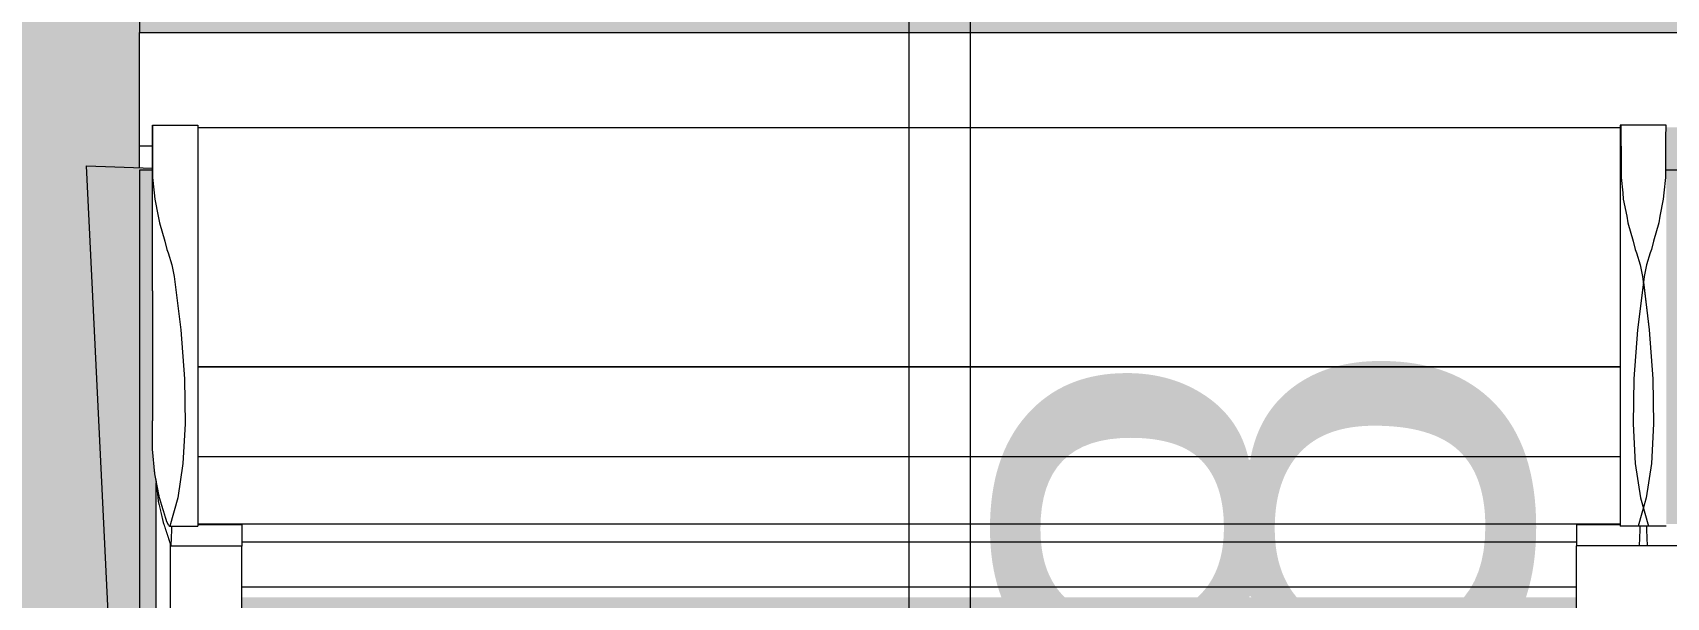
# Model space of a CAD drawing. Header units: metres. Extents: x -208 to 1512, y -277 to 123.
# Drawn here: x 826.214 to 827.137, y -14.47 to -14.15 of the extents above; entities that cross this region are included whole.
import ezdxf

# ---------------------------------------------------------------- set-up
doc = ezdxf.new("R2010")
doc.units = ezdxf.units.M
doc.header["$MEASUREMENT"] = 0
doc.linetypes.add('Wipeout_Contour', pattern=[1, 0, -1])
for name, color, linetype in [('325 Dachfenster', 7, 'Continuous'), ('330 Dachaufbau', 7, 'Continuous'), ('918 Lageplan Beschriftung.x', 7, 'Continuous')]:
    doc.layers.add(name, color=color, linetype=linetype)
doc.styles.add('ERSTELLTER_STIL_4', font='')
doc.styles.get('ERSTELLTER_STIL_4').set_extended_font_data('Eurostile')

# ---------------------------------------------------------------- blocks, each defined once
blk = doc.blocks.new('Dachfläche_65_5', base_point=(831.51728, -10.4))
at = {"layer": '330 Dachaufbau', "linetype": 'Continuous', "lineweight": 0, "true_color": 0x000000}
h = blk.add_hatch(color=18, dxfattribs=at)
h.paths.add_polyline_path([(831.51728, -13.58499), (828.57228, -13.58499), (828.57228, -11.155), (831.51728, -11.155), (831.51728, -10.4), (825.29541, -10.4), (825.31254, -15.07), (826.27442, -15.07), (826.27442, -14.22801), (828.02442, -14.22801), (828.02442, -15.07), (828.70279, -15.07), (828.70279, -14.22801), (830.45279, -14.22801), (830.45279, -15.07), (831.51728, -15.07)])
h.paths.add_polyline_path([(826.32035, -12.8025), (826.32035, -11.20127), (828.02035, -11.20127), (828.02035, -12.8025)], flags=0)
at = {"layer": '330 Dachaufbau', "color": 7, "linetype": 'Continuous', "lineweight": 18, "flags": 128}
for points in [[(826.27442, -14.22801), (826.27442, -15.07)], [(828.02442, -14.22801), (826.27442, -14.22801)]]:
    blk.add_lwpolyline(points, dxfattribs=at)
blk = doc.blocks.new('DF Marker 27[1472]_5', base_point=(826.70942, -14.94126))
at = {"layer": '325 Dachfenster', "color": 7, "linetype": 'Continuous', "lineweight": 13}
blk.add_line((826.70942, -18.69751), (826.70942, -13.04971), dxfattribs=at)
blk = doc.blocks.new('VELUX SlopeRoofBundle[44]_5', base_point=(825.25728, 0))
at = {"color": 254, "linetype": 'Wipeout_Contour', "lineweight": 0, "ltscale": 6611.22921}
blk.add_wipeout([(826.28179, -14.20473), (826.28179, -14.29623), (826.28182, -14.36991), (826.28182, -14.36427), (826.28182, -14.23224), (826.28181, -14.21873), (826.2818, -14.20997), (826.28179, -14.20261)], dxfattribs=at).dxf.layer = '325 Dachfenster'
at = {"color": 254, "linetype": 'Wipeout_Contour', "lineweight": 0, "ltscale": 3308.961064}
blk.add_wipeout([(827.11142, -14.21873), (827.11142, -14.22906), (827.11182, -14.22906), (827.11181, -14.21873)], dxfattribs=at).dxf.layer = '325 Dachfenster'
at = {"color": 254, "linetype": 'Wipeout_Contour', "lineweight": 0, "ltscale": 4136.830985}
blk.add_wipeout([(827.11142, -14.24087), (827.11142, -14.25402), (827.11504, -14.25402), (827.11312, -14.24443), (827.11277, -14.24087)], dxfattribs=at).dxf.layer = '325 Dachfenster'
at = {"color": 254, "linetype": 'Wipeout_Contour', "lineweight": 0, "ltscale": 3305.422386}
blk.add_wipeout([(826.29607, -14.4134), (826.29156, -14.42938), (826.30742, -14.42938), (826.30742, -14.4134)], dxfattribs=at).dxf.layer = '325 Dachfenster'
at = {"color": 254, "linetype": 'Wipeout_Contour', "lineweight": 0, "ltscale": 4136.064976}
blk.add_wipeout([(827.11142, -14.42938), (827.12156, -14.42938), (827.12442, -14.41924), (827.12277, -14.4134), (827.11142, -14.4134)], dxfattribs=at).dxf.layer = '325 Dachfenster'
at = {"color": 254, "linetype": 'Wipeout_Contour', "lineweight": 0, "ltscale": 3305.667692}
blk.add_wipeout([(826.2818, -14.20997), (826.28181, -14.21873), (826.30742, -14.21873), (826.30742, -14.20997)], dxfattribs=at).dxf.layer = '325 Dachfenster'
at = {"color": 254, "linetype": 'Wipeout_Contour', "lineweight": 0, "ltscale": 3308.986425}
blk.add_wipeout([(827.11142, -14.21873), (827.13703, -14.21873), (827.13704, -14.20997), (827.11142, -14.20997)], dxfattribs=at).dxf.layer = '325 Dachfenster'
at = {"color": 254, "linetype": 'Wipeout_Contour', "lineweight": 0, "ltscale": 4135.779379}
blk.add_wipeout([(827.11142, -14.24087), (827.13607, -14.24087), (827.13702, -14.23224), (827.13703, -14.22906), (827.11142, -14.22906)], dxfattribs=at).dxf.layer = '325 Dachfenster'
at = {"color": 254, "linetype": 'Wipeout_Contour', "lineweight": 0, "ltscale": 4131.793624}
blk.add_wipeout([(826.28182, -14.23224), (826.28182, -14.38588), (826.28312, -14.39979), (826.28312, -14.24443), (826.28277, -14.24087)], dxfattribs=at).dxf.layer = '325 Dachfenster'
at = {"color": 254, "linetype": 'Wipeout_Contour', "lineweight": 0, "ltscale": 4136.596789}
blk.add_wipeout([(827.11142, -14.25402), (827.11142, -14.26816), (827.11871, -14.26816), (827.11572, -14.2578), (827.11504, -14.25402)], dxfattribs=at).dxf.layer = '325 Dachfenster'
at = {"color": 254, "linetype": 'Wipeout_Contour', "lineweight": 0, "ltscale": 3305.458066}
blk.add_wipeout([(826.29896, -14.39403), (826.29607, -14.4134), (826.30742, -14.4134), (826.30742, -14.39403)], dxfattribs=at).dxf.layer = '325 Dachfenster'
at = {"color": 254, "linetype": 'Wipeout_Contour', "lineweight": 0, "ltscale": 3309.222268}
blk.add_wipeout([(827.11142, -14.39403), (827.11142, -14.4134), (827.12277, -14.4134), (827.11988, -14.39403)], dxfattribs=at).dxf.layer = '325 Dachfenster'
at = {"color": 254, "linetype": 'Wipeout_Contour', "lineweight": 0, "ltscale": 3308.939693}
blk.add_wipeout([(827.08662, -14.44058), (827.12659, -14.44058), (827.12622, -14.43142), (827.08662, -14.43142)], dxfattribs=at).dxf.layer = '325 Dachfenster'
at = {"color": 254, "linetype": 'Wipeout_Contour', "lineweight": 0, "ltscale": 3305.667111}
blk.add_wipeout([(826.28179, -14.20261), (826.2818, -14.20997), (826.30742, -14.20997), (826.30742, -14.20261)], dxfattribs=at).dxf.layer = '325 Dachfenster'
at = {"color": 254, "linetype": 'Wipeout_Contour', "lineweight": 0, "ltscale": 3308.961058}
blk.add_wipeout([(827.11142, -14.20261), (827.11142, -14.20997), (827.1118, -14.20997), (827.11179, -14.20261)], dxfattribs=at).dxf.layer = '325 Dachfenster'
at = {"color": 254, "linetype": 'Wipeout_Contour', "lineweight": 0, "ltscale": 3309.01309}
blk.add_wipeout([(827.13704, -14.20997), (827.13703, -14.21873), (827.13742, -14.21873), (827.13742, -14.20997)], dxfattribs=at).dxf.layer = '325 Dachfenster'
at = {"color": 254, "linetype": 'Wipeout_Contour', "lineweight": 0, "ltscale": 3305.668362}
blk.add_wipeout([(826.28181, -14.21873), (826.28182, -14.22906), (826.30742, -14.22906), (826.30742, -14.21873)], dxfattribs=at).dxf.layer = '325 Dachfenster'
at = {"color": 254, "linetype": 'Wipeout_Contour', "lineweight": 0, "ltscale": 4131.797801}
blk.add_wipeout([(826.28504, -14.25402), (826.28312, -14.24443), (826.28312, -14.39979), (826.28572, -14.41344), (826.28572, -14.2578)], dxfattribs=at).dxf.layer = '325 Dachfenster'
at = {"color": 254, "linetype": 'Wipeout_Contour', "lineweight": 0, "ltscale": 4135.990286}
blk.add_wipeout([(827.11142, -14.26816), (827.11142, -14.27474), (827.12059, -14.27474), (827.11982, -14.27283), (827.11871, -14.26816)], dxfattribs=at).dxf.layer = '325 Dachfenster'
at = {"color": 254, "linetype": 'Wipeout_Contour', "lineweight": 0, "ltscale": 3305.564663}
blk.add_wipeout([(826.29896, -14.39403), (826.30742, -14.39403), (826.30742, -14.37154), (826.30023, -14.37154)], dxfattribs=at).dxf.layer = '325 Dachfenster'
at = {"color": 254, "linetype": 'Wipeout_Contour', "lineweight": 0, "ltscale": 3309.112757}
blk.add_wipeout([(827.11142, -14.39403), (827.11988, -14.39403), (827.11861, -14.37154), (827.11142, -14.37154)], dxfattribs=at).dxf.layer = '325 Dachfenster'
at = {"color": 254, "linetype": 'Wipeout_Contour', "lineweight": 0, "ltscale": 4963.012842}
blk.add_wipeout([(827.08662, -14.42846), (827.08662, -14.43142), (827.12262, -14.43142), (827.12262, -14.42938), (827.11142, -14.42938), (827.11142, -14.42846)], dxfattribs=at).dxf.layer = '325 Dachfenster'
at = {"color": 254, "linetype": 'Wipeout_Contour', "lineweight": 0, "ltscale": 3308.949271}
blk.add_wipeout([(827.08832, -14.44058), (827.08832, -15.01247), (827.12372, -15.01247), (827.12372, -14.44058)], dxfattribs=at).dxf.layer = '325 Dachfenster'
at = {"layer": '325 Dachfenster', "linetype": 'Continuous', "lineweight": 0, "flags": 128}
for points in [[(826.28179, -14.20473), (826.28179, -14.20261)], [(826.28179, -14.21437), (826.27442, -14.21437)]]:
    blk.add_lwpolyline(points, dxfattribs=at)
at = {"color": 254, "linetype": 'Wipeout_Contour', "lineweight": 0, "ltscale": 3307.326608}
blk.add_wipeout([(826.30742, -14.20381), (826.30742, -14.21131), (827.11142, -14.21131), (827.11142, -14.20381)], dxfattribs=at).dxf.layer = '325 Dachfenster'
at = {"color": 254, "linetype": 'Wipeout_Contour', "lineweight": 0, "ltscale": 4132.53355}
blk.add_wipeout([(826.28182, -14.23224), (826.28277, -14.24087), (826.30742, -14.24087), (826.30742, -14.22906), (826.28182, -14.22906)], dxfattribs=at).dxf.layer = '325 Dachfenster'
at = {"color": 254, "linetype": 'Wipeout_Contour', "lineweight": 0, "ltscale": 3309.09448}
blk.add_wipeout([(827.11142, -14.2816), (827.12617, -14.2816), (827.12826, -14.27474), (827.11142, -14.27474)], dxfattribs=at).dxf.layer = '325 Dachfenster'
at = {"color": 254, "linetype": 'Wipeout_Contour', "lineweight": 0, "ltscale": 3305.658671}
blk.add_wipeout([(826.30023, -14.37154), (826.30742, -14.37154), (826.30742, -14.34615), (826.29981, -14.34615)], dxfattribs=at).dxf.layer = '325 Dachfenster'
at = {"color": 254, "linetype": 'Wipeout_Contour', "lineweight": 0, "ltscale": 3309.015421}
blk.add_wipeout([(827.11142, -14.34615), (827.11142, -14.37154), (827.11861, -14.37154), (827.11903, -14.34615)], dxfattribs=at).dxf.layer = '325 Dachfenster'
at = {"color": 254, "linetype": 'Wipeout_Contour', "lineweight": 0, "ltscale": 3308.900046}
blk.add_wipeout([(827.11142, -14.42818), (827.08662, -14.42818), (827.08662, -14.42846), (827.11142, -14.42846)], dxfattribs=at).dxf.layer = '325 Dachfenster'
at = {"color": 254, "linetype": 'Wipeout_Contour', "lineweight": 0, "ltscale": 3308.875019}
blk.add_wipeout([(827.08662, -14.44058), (827.08662, -15.01121), (827.08832, -15.01247), (827.08832, -14.44058)], dxfattribs=at).dxf.layer = '325 Dachfenster'
at = {"layer": '325 Dachfenster', "linetype": 'Continuous', "lineweight": 0, "flags": 128}
blk.add_lwpolyline([(826.28179, -14.20261), (826.30742, -14.20261)], dxfattribs=at)
at = {"color": 254, "linetype": 'Wipeout_Contour', "lineweight": 0, "ltscale": 3307.327165}
blk.add_wipeout([(827.11142, -14.21131), (826.30742, -14.21131), (826.30742, -14.22001), (827.11142, -14.22001)], dxfattribs=at).dxf.layer = '325 Dachfenster'
at = {"color": 254, "linetype": 'Wipeout_Contour', "lineweight": 0, "ltscale": 9917.816767}
blk.add_wipeout([(826.28982, -14.27283), (826.28982, -14.42693), (826.29093, -14.4291), (826.29156, -14.42938), (826.29607, -14.4134), (826.29896, -14.39403), (826.30023, -14.37154), (826.29981, -14.34615), (826.29773, -14.31829), (826.29399, -14.28817), (826.29267, -14.2816), (826.29059, -14.27474)], dxfattribs=at).dxf.layer = '325 Dachfenster'
at = {"color": 254, "linetype": 'Wipeout_Contour', "lineweight": 0, "ltscale": 5790.792541}
blk.add_wipeout([(827.11861, -14.37154), (827.11988, -14.39403), (827.12277, -14.4134), (827.12442, -14.41924), (827.12442, -14.29168), (827.12112, -14.31829), (827.11903, -14.34615)], dxfattribs=at).dxf.layer = '325 Dachfenster'
at = {"color": 254, "linetype": 'Wipeout_Contour', "lineweight": 0, "ltscale": 3308.986621}
blk.add_wipeout([(827.13742, -14.20261), (827.11179, -14.20261), (827.1118, -14.20997), (827.13742, -14.20997)], dxfattribs=at).dxf.layer = '325 Dachfenster'
at = {"color": 254, "linetype": 'Wipeout_Contour', "lineweight": 0, "ltscale": 3307.327817}
blk.add_wipeout([(827.11142, -14.22001), (826.30742, -14.22001), (826.30742, -14.23026), (827.11142, -14.23026)], dxfattribs=at).dxf.layer = '325 Dachfenster'
at = {"color": 254, "linetype": 'Wipeout_Contour', "lineweight": 0, "ltscale": 4131.825735}
blk.add_wipeout([(826.28572, -14.2578), (826.28572, -14.41344), (826.28982, -14.42693), (826.28982, -14.27283), (826.28871, -14.26816)], dxfattribs=at).dxf.layer = '325 Dachfenster'
at = {"color": 254, "linetype": 'Wipeout_Contour', "lineweight": 0, "ltscale": 3305.495369}
blk.add_wipeout([(826.29981, -14.34615), (826.30742, -14.34615), (826.30742, -14.31829), (826.29773, -14.31829)], dxfattribs=at).dxf.layer = '325 Dachfenster'
at = {"color": 254, "linetype": 'Wipeout_Contour', "lineweight": 0, "ltscale": 3309.175028}
blk.add_wipeout([(827.11142, -14.31829), (827.11142, -14.34615), (827.11903, -14.34615), (827.12112, -14.31829)], dxfattribs=at).dxf.layer = '325 Dachfenster'
at = {"color": 254, "linetype": 'Wipeout_Contour', "lineweight": 0, "ltscale": 3308.74188}
blk.add_wipeout([(827.12607, -14.4134), (827.12156, -14.42938), (827.13742, -14.42938), (827.13742, -14.4134)], dxfattribs=at).dxf.layer = '325 Dachfenster'
at = {"layer": '325 Dachfenster', "linetype": 'Continuous', "lineweight": 0, "flags": 128}
for points in [[(826.30742, -14.20381), (827.11142, -14.20381)], [(827.13742, -14.20261), (827.11179, -14.20261), (827.11142, -14.20261)], [(826.28179, -14.29623), (826.28182, -14.36991)], [(826.28182, -14.38455), (826.28182, -14.36991)]]:
    blk.add_lwpolyline(points, dxfattribs=at)
at = {"color": 254, "linetype": 'Wipeout_Contour', "lineweight": 0, "ltscale": 4132.470238}
blk.add_wipeout([(826.28277, -14.24087), (826.28312, -14.24443), (826.28504, -14.25402), (826.30742, -14.25402), (826.30742, -14.24087)], dxfattribs=at).dxf.layer = '325 Dachfenster'
at = {"color": 254, "linetype": 'Wipeout_Contour', "lineweight": 0, "ltscale": 3305.423972}
blk.add_wipeout([(826.29399, -14.28817), (826.29773, -14.31829), (826.30742, -14.31829), (826.30742, -14.28817)], dxfattribs=at).dxf.layer = '325 Dachfenster'
at = {"color": 254, "linetype": 'Wipeout_Contour', "lineweight": 0, "ltscale": 3309.242409}
blk.add_wipeout([(827.11142, -14.28817), (827.11142, -14.31829), (827.12112, -14.31829), (827.12486, -14.28817)], dxfattribs=at).dxf.layer = '325 Dachfenster'
at = {"color": 254, "linetype": 'Wipeout_Contour', "lineweight": 0, "ltscale": 3308.777562}
blk.add_wipeout([(827.12896, -14.39403), (827.12607, -14.4134), (827.13742, -14.4134), (827.13742, -14.39403)], dxfattribs=at).dxf.layer = '325 Dachfenster'
at = {"color": 254, "linetype": 'Wipeout_Contour', "lineweight": 0, "ltscale": 3305.632666}
blk.add_wipeout([(826.28372, -14.40294), (826.28372, -14.40295), (826.28502, -14.4152), (826.28502, -14.40977)], dxfattribs=at).dxf.layer = '325 Dachfenster'
at = {"color": 254, "linetype": 'Wipeout_Contour', "lineweight": 0, "ltscale": 5784.120965}
blk.add_wipeout([(826.28772, -14.42002), (826.28772, -14.42737), (826.29172, -14.43932), (826.29172, -14.42938), (826.29156, -14.42938), (826.29093, -14.4291), (826.28982, -14.42693)], dxfattribs=at).dxf.layer = '325 Dachfenster'
at = {"color": 254, "linetype": 'Wipeout_Contour', "lineweight": 0, "ltscale": 3309.071562}
blk.add_wipeout([(827.12622, -14.43142), (827.12659, -14.44058), (827.16222, -14.44058), (827.16222, -14.43142)], dxfattribs=at).dxf.layer = '325 Dachfenster'
at = {"color": 254, "linetype": 'Wipeout_Contour', "lineweight": 0, "ltscale": 4132.391781}
blk.add_wipeout([(826.28504, -14.25402), (826.28572, -14.2578), (826.28871, -14.26816), (826.30742, -14.26816), (826.30742, -14.25402)], dxfattribs=at).dxf.layer = '325 Dachfenster'
at = {"color": 254, "linetype": 'Wipeout_Contour', "lineweight": 0, "ltscale": 3309.057156}
blk.add_wipeout([(827.11142, -14.2816), (827.11142, -14.28817), (827.12486, -14.28817), (827.12617, -14.2816)], dxfattribs=at).dxf.layer = '325 Dachfenster'
at = {"color": 254, "linetype": 'Wipeout_Contour', "lineweight": 0, "ltscale": 3308.88416}
blk.add_wipeout([(827.12896, -14.39403), (827.13742, -14.39403), (827.13742, -14.37154), (827.13023, -14.37154)], dxfattribs=at).dxf.layer = '325 Dachfenster'
at = {"color": 254, "linetype": 'Wipeout_Contour', "lineweight": 0, "ltscale": 3305.745147}
blk.add_wipeout([(826.29226, -14.44058), (826.33222, -14.44058), (826.33222, -14.43142), (826.29262, -14.43142)], dxfattribs=at).dxf.layer = '325 Dachfenster'
at = {"color": 254, "linetype": 'Wipeout_Contour', "lineweight": 0, "ltscale": 4963.846215}
blk.add_wipeout([(827.12262, -14.42938), (827.12262, -14.43142), (827.16222, -14.43142), (827.16222, -14.42846), (827.13742, -14.42846), (827.13742, -14.42938)], dxfattribs=at).dxf.layer = '325 Dachfenster'
at = {"color": 254, "linetype": 'Wipeout_Contour', "lineweight": 0, "ltscale": 3309.093649}
blk.add_wipeout([(827.12372, -14.44058), (827.12372, -15.01247), (827.16052, -15.01247), (827.16052, -14.44058)], dxfattribs=at).dxf.layer = '325 Dachfenster'
at = {"layer": '325 Dachfenster', "linetype": 'Continuous', "lineweight": 0, "flags": 128}
for points in [[(826.28179, -14.29623), (826.28179, -14.20473)], [(827.12226, -14.44058), (827.12262, -14.43142), (827.12262, -14.42938)], [(827.12622, -14.42938), (827.12622, -14.43142), (827.12659, -14.44058)]]:
    blk.add_lwpolyline(points, dxfattribs=at)
at = {"color": 254, "linetype": 'Wipeout_Contour', "lineweight": 0, "ltscale": 4132.444478}
blk.add_wipeout([(826.28871, -14.26816), (826.28982, -14.27283), (826.29059, -14.27474), (826.30742, -14.27474), (826.30742, -14.26816)], dxfattribs=at).dxf.layer = '325 Dachfenster'
at = {"color": 254, "linetype": 'Wipeout_Contour', "lineweight": 0, "ltscale": 3308.97817}
blk.add_wipeout([(827.13023, -14.37154), (827.13742, -14.37154), (827.13742, -14.34615), (827.12981, -14.34615)], dxfattribs=at).dxf.layer = '325 Dachfenster'
at = {"color": 254, "linetype": 'Wipeout_Contour', "lineweight": 0, "ltscale": 4958.417674}
blk.add_wipeout([(826.29172, -14.43932), (826.29217, -14.4405), (826.29226, -14.44058), (826.29262, -14.43142), (826.29262, -14.42938), (826.29172, -14.42938)], dxfattribs=at).dxf.layer = '325 Dachfenster'
at = {"color": 254, "linetype": 'Wipeout_Contour', "lineweight": 0, "ltscale": 3309.103214}
blk.add_wipeout([(827.13742, -14.42818), (827.13742, -14.42846), (827.16222, -14.42846), (827.16222, -14.42818)], dxfattribs=at).dxf.layer = '325 Dachfenster'
at = {"color": 254, "linetype": 'Wipeout_Contour', "lineweight": 0, "ltscale": 3307.330356}
blk.add_wipeout([(827.11142, -14.25494), (826.30742, -14.25494), (826.30742, -14.26901), (827.11142, -14.26901)], dxfattribs=at).dxf.layer = '325 Dachfenster'
at = {"color": 254, "linetype": 'Wipeout_Contour', "lineweight": 0, "ltscale": 3305.568433}
blk.add_wipeout([(826.29059, -14.27474), (826.29267, -14.2816), (826.30742, -14.2816), (826.30742, -14.27474)], dxfattribs=at).dxf.layer = '325 Dachfenster'
at = {"color": 254, "linetype": 'Wipeout_Contour', "lineweight": 0, "ltscale": 5790.71479}
blk.add_wipeout([(827.12442, -14.29168), (827.12442, -14.41924), (827.12607, -14.4134), (827.12896, -14.39403), (827.13023, -14.37154), (827.12981, -14.34615), (827.12773, -14.31829)], dxfattribs=at).dxf.layer = '325 Dachfenster'
at = {"color": 254, "linetype": 'Wipeout_Contour', "lineweight": 0, "ltscale": 4132.294172}
blk.add_wipeout([(826.28502, -14.4152), (826.28772, -14.42737), (826.28772, -14.42002), (826.28572, -14.41344), (826.28502, -14.40977)], dxfattribs=at).dxf.layer = '325 Dachfenster'
at = {"color": 254, "linetype": 'Wipeout_Contour', "lineweight": 0, "ltscale": 4958.866967}
blk.add_wipeout([(826.30742, -14.42938), (826.29262, -14.42938), (826.29262, -14.43142), (826.33222, -14.43142), (826.33222, -14.42846), (826.30742, -14.42846)], dxfattribs=at).dxf.layer = '325 Dachfenster'
at = {"color": 254, "linetype": 'Wipeout_Contour', "lineweight": 0, "ltscale": 3307.329424}
blk.add_wipeout([(827.11142, -14.242), (826.30742, -14.242), (826.30742, -14.25494), (827.11142, -14.25494)], dxfattribs=at).dxf.layer = '325 Dachfenster'
at = {"color": 254, "linetype": 'Wipeout_Contour', "lineweight": 0, "ltscale": 3307.331051}
blk.add_wipeout([(826.30742, -14.27509), (827.11142, -14.27509), (827.11142, -14.26901), (826.30742, -14.26901)], dxfattribs=at).dxf.layer = '325 Dachfenster'
at = {"color": 254, "linetype": 'Wipeout_Contour', "lineweight": 0, "ltscale": 3305.606685}
blk.add_wipeout([(826.29267, -14.2816), (826.29399, -14.28817), (826.30742, -14.28817), (826.30742, -14.2816)], dxfattribs=at).dxf.layer = '325 Dachfenster'
at = {"color": 254, "linetype": 'Wipeout_Contour', "lineweight": 0, "ltscale": 3308.814869}
blk.add_wipeout([(827.12981, -14.34615), (827.13742, -14.34615), (827.13742, -14.31829), (827.12773, -14.31829)], dxfattribs=at).dxf.layer = '325 Dachfenster'
at = {"color": 254, "linetype": 'Wipeout_Contour', "lineweight": 0, "ltscale": 4131.718132}
blk.add_wipeout([(826.28392, -14.40484), (826.28392, -14.97514), (826.28522, -14.98739), (826.28522, -14.4161), (826.28502, -14.4152)], dxfattribs=at).dxf.layer = '325 Dachfenster'
at = {"color": 254, "linetype": 'Wipeout_Contour', "lineweight": 0, "ltscale": 3305.783722}
blk.add_wipeout([(826.33222, -14.42818), (826.30742, -14.42818), (826.30742, -14.42846), (826.33222, -14.42846)], dxfattribs=at).dxf.layer = '325 Dachfenster'
at = {"layer": '325 Dachfenster', "linetype": 'Continuous', "lineweight": 0, "flags": 128}
blk.add_lwpolyline([(826.28372, -14.40295), (826.28372, -14.40294)], dxfattribs=at)
at = {"color": 254, "linetype": 'Wipeout_Contour', "lineweight": 0, "ltscale": 3307.328574}
blk.add_wipeout([(827.11142, -14.23026), (826.30742, -14.23026), (826.30742, -14.242), (827.11142, -14.242)], dxfattribs=at).dxf.layer = '325 Dachfenster'
at = {"color": 254, "linetype": 'Wipeout_Contour', "lineweight": 0, "ltscale": 3307.331483}
blk.add_wipeout([(826.30742, -14.27509), (826.30742, -14.28152), (827.11142, -14.28152), (827.11142, -14.27509)], dxfattribs=at).dxf.layer = '325 Dachfenster'
at = {"color": 254, "linetype": 'Wipeout_Contour', "lineweight": 0, "ltscale": 3307.333156}
blk.add_wipeout([(826.30742, -14.28761), (826.30742, -14.31738), (827.11142, -14.31738), (827.11142, -14.28761)], dxfattribs=at).dxf.layer = '325 Dachfenster'
at = {"color": 254, "linetype": 'Wipeout_Contour', "lineweight": 0, "ltscale": 4136.476307}
blk.add_wipeout([(827.12442, -14.29168), (827.12773, -14.31829), (827.13742, -14.31829), (827.13742, -14.28817), (827.12486, -14.28817)], dxfattribs=at).dxf.layer = '325 Dachfenster'
at = {"color": 254, "linetype": 'Wipeout_Contour', "lineweight": 0, "ltscale": 3307.341328}
blk.add_wipeout([(826.30742, -14.42818), (827.11142, -14.42818), (827.11142, -14.41206), (826.30742, -14.41206)], dxfattribs=at).dxf.layer = '325 Dachfenster'
at = {"color": 254, "linetype": 'Wipeout_Contour', "lineweight": 0, "ltscale": 4131.650168}
blk.add_wipeout([(826.28522, -14.4161), (826.28522, -14.98739), (826.28792, -14.99956), (826.28792, -14.42797), (826.28772, -14.42737)], dxfattribs=at).dxf.layer = '325 Dachfenster'
at = {"layer": '325 Dachfenster', "linetype": 'Continuous', "lineweight": 0, "flags": 128}
blk.add_lwpolyline([(827.13742, -14.42938), (827.12156, -14.42938), (827.11142, -14.42938)], dxfattribs=at)
at = {"color": 254, "linetype": 'Wipeout_Contour', "lineweight": 0, "ltscale": 3308.98787}
blk.add_wipeout([(827.13742, -14.21873), (827.11181, -14.21873), (827.11182, -14.22906), (827.13742, -14.22906)], dxfattribs=at).dxf.layer = '325 Dachfenster'
at = {"color": 254, "linetype": 'Wipeout_Contour', "lineweight": 0, "ltscale": 3307.331915}
blk.add_wipeout([(827.11142, -14.28152), (826.30742, -14.28152), (826.30742, -14.28761), (827.11142, -14.28761)], dxfattribs=at).dxf.layer = '325 Dachfenster'
at = {"color": 254, "linetype": 'Wipeout_Contour', "lineweight": 0, "ltscale": 3307.334938}
blk.add_wipeout([(827.11142, -14.31738), (826.30742, -14.31738), (826.30742, -14.33908), (827.11142, -14.33908)], dxfattribs=at).dxf.layer = '325 Dachfenster'
at = {"color": 254, "linetype": 'Wipeout_Contour', "lineweight": 0, "ltscale": 3307.340026}
blk.add_wipeout([(827.11142, -14.39084), (826.30742, -14.39084), (826.30742, -14.41206), (827.11142, -14.41206)], dxfattribs=at).dxf.layer = '325 Dachfenster'
at = {"color": 254, "linetype": 'Wipeout_Contour', "lineweight": 0, "ltscale": 4131.64456}
blk.add_wipeout([(826.28792, -14.42797), (826.28792, -14.99956), (826.29192, -15.01151), (826.29192, -14.43984), (826.29172, -14.43932)], dxfattribs=at).dxf.layer = '325 Dachfenster'
at = {"layer": '325 Dachfenster', "linetype": 'Continuous', "lineweight": 0, "flags": 128}
for points in [[(826.28179, -14.20261), (826.2818, -14.20997), (826.28181, -14.21873), (826.28182, -14.22906), (826.28182, -14.23224), (826.28277, -14.24087), (826.28312, -14.24443), (826.28504, -14.25402), (826.28572, -14.2578), (826.28871, -14.26816), (826.28982, -14.27283), (826.29059, -14.27474), (826.29267, -14.2816), (826.29399, -14.28817), (826.29773, -14.31829), (826.29981, -14.34615), (826.30023, -14.37154), (826.29896, -14.39403), (826.29607, -14.4134), (826.29156, -14.42938)], [(826.29093, -14.4291), (826.28982, -14.42693), (826.28572, -14.41344), (826.28312, -14.39979), (826.28182, -14.38588), (826.28182, -14.38455)], [(826.28392, -14.97514), (826.28392, -14.40484)], [(826.29093, -14.4291), (826.29156, -14.42938)], [(826.29156, -14.42938), (826.30742, -14.42938)]]:
    blk.add_lwpolyline(points, dxfattribs=at)
at = {"color": 254, "linetype": 'Wipeout_Contour', "lineweight": 0, "ltscale": 4135.384851}
blk.add_wipeout([(827.13607, -14.24087), (827.13742, -14.24087), (827.13742, -14.22906), (827.13703, -14.22906), (827.13702, -14.23224)], dxfattribs=at).dxf.layer = '325 Dachfenster'
at = {"color": 254, "linetype": 'Wipeout_Contour', "lineweight": 0, "ltscale": 3307.339258}
blk.add_wipeout([(826.30742, -14.39), (826.30742, -14.39084), (827.11142, -14.39084), (827.11142, -14.39)], dxfattribs=at).dxf.layer = '325 Dachfenster'
at = {"color": 254, "linetype": 'Wipeout_Contour', "lineweight": 0, "ltscale": 4959.19168}
blk.add_wipeout([(826.29192, -14.43984), (826.29192, -15.01151), (826.29372, -15.01247), (826.29372, -14.44058), (826.29226, -14.44058), (826.29217, -14.4405)], dxfattribs=at).dxf.layer = '325 Dachfenster'
at = {"color": 254, "linetype": 'Wipeout_Contour', "lineweight": 0, "ltscale": 4136.619625}
blk.add_wipeout([(827.11277, -14.24087), (827.11312, -14.24443), (827.11504, -14.25402), (827.13742, -14.25402), (827.13742, -14.24087)], dxfattribs=at).dxf.layer = '325 Dachfenster'
at = {"color": 254, "linetype": 'Wipeout_Contour', "lineweight": 0, "ltscale": 3307.338412}
blk.add_wipeout([(826.30742, -14.36652), (826.30742, -14.39), (827.11142, -14.39), (827.11142, -14.36652)], dxfattribs=at).dxf.layer = '325 Dachfenster'
at = {"color": 254, "linetype": 'Wipeout_Contour', "lineweight": 0, "ltscale": 3305.774177}
blk.add_wipeout([(826.29372, -14.44058), (826.29372, -15.01247), (826.33052, -15.01247), (826.33052, -14.44058)], dxfattribs=at).dxf.layer = '325 Dachfenster'
at = {"layer": '325 Dachfenster', "linetype": 'Continuous', "lineweight": 0, "flags": 128}
for points in [[(826.30742, -14.39), (827.11142, -14.39)], [(826.28372, -14.40295), (826.28502, -14.4152), (826.28772, -14.42737), (826.29172, -14.43932), (826.29217, -14.4405)], [(826.29226, -14.44058), (826.29262, -14.43142), (826.29262, -14.42938)], [(826.29192, -15.01151), (826.29192, -14.43984)], [(826.29217, -14.4405), (826.29226, -14.44058)]]:
    blk.add_lwpolyline(points, dxfattribs=at)
at = {"color": 254, "linetype": 'Wipeout_Contour', "lineweight": 0, "ltscale": 4136.541167}
blk.add_wipeout([(827.11504, -14.25402), (827.11572, -14.2578), (827.11871, -14.26816), (827.13742, -14.26816), (827.13742, -14.25402)], dxfattribs=at).dxf.layer = '325 Dachfenster'
at = {"color": 254, "linetype": 'Wipeout_Contour', "lineweight": 0, "ltscale": 3307.33668}
blk.add_wipeout([(826.30742, -14.34014), (826.30742, -14.36652), (827.11142, -14.36652), (827.11142, -14.34014)], dxfattribs=at).dxf.layer = '325 Dachfenster'
at = {"color": 254, "linetype": 'Wipeout_Contour', "lineweight": 0, "ltscale": 3305.851105}
blk.add_wipeout([(826.33052, -14.44058), (826.33052, -15.01247), (826.33222, -15.01121), (826.33222, -14.44058)], dxfattribs=at).dxf.layer = '325 Dachfenster'
at = {"color": 254, "linetype": 'Wipeout_Contour', "lineweight": 0, "ltscale": 4136.593856}
blk.add_wipeout([(827.11871, -14.26816), (827.11982, -14.27283), (827.12059, -14.27474), (827.13742, -14.27474), (827.13742, -14.26816)], dxfattribs=at).dxf.layer = '325 Dachfenster'
at = {"color": 254, "linetype": 'Wipeout_Contour', "lineweight": 0, "ltscale": 3307.335724}
blk.add_wipeout([(827.11142, -14.3393), (826.30742, -14.3393), (826.30742, -14.33986), (827.11142, -14.33986)], dxfattribs=at).dxf.layer = '325 Dachfenster'
at = {"color": 254, "linetype": 'Wipeout_Contour', "lineweight": 0, "ltscale": 3307.344586}
blk.add_wipeout([(826.33222, -14.46963), (827.08662, -14.46963), (827.08662, -14.46389), (826.33222, -14.46389)], dxfattribs=at).dxf.layer = '325 Dachfenster'
at = {"color": 254, "linetype": 'Wipeout_Contour', "lineweight": 0, "ltscale": 3308.837666}
blk.add_wipeout([(827.12826, -14.27474), (827.12617, -14.2816), (827.13742, -14.2816), (827.13742, -14.27474)], dxfattribs=at).dxf.layer = '325 Dachfenster'
at = {"color": 254, "linetype": 'Wipeout_Contour', "lineweight": 0, "ltscale": 3307.335697}
blk.add_wipeout([(826.30742, -14.3393), (827.11142, -14.3393), (827.11142, -14.33908), (826.30742, -14.33908)], dxfattribs=at).dxf.layer = '325 Dachfenster'
at = {"color": 254, "linetype": 'Wipeout_Contour', "lineweight": 0, "ltscale": 3307.344332}
blk.add_wipeout([(826.33222, -14.46389), (827.08662, -14.46389), (827.08662, -14.46237), (826.33222, -14.46237)], dxfattribs=at).dxf.layer = '325 Dachfenster'
at = {"color": 254, "linetype": 'Wipeout_Contour', "lineweight": 0, "ltscale": 3307.344791}
blk.add_wipeout([(826.33222, -14.46976), (827.08662, -14.46976), (827.08662, -14.46963), (826.33222, -14.46963)], dxfattribs=at).dxf.layer = '325 Dachfenster'
at = {"color": 254, "linetype": 'Wipeout_Contour', "lineweight": 0, "ltscale": 3308.915016}
blk.add_wipeout([(827.12617, -14.2816), (827.12486, -14.28817), (827.13742, -14.28817), (827.13742, -14.2816)], dxfattribs=at).dxf.layer = '325 Dachfenster'
at = {"color": 254, "linetype": 'Wipeout_Contour', "lineweight": 0, "ltscale": 3307.335754}
blk.add_wipeout([(826.30742, -14.33986), (826.30742, -14.34014), (827.11142, -14.34014), (827.11142, -14.33986)], dxfattribs=at).dxf.layer = '325 Dachfenster'
at = {"color": 254, "linetype": 'Wipeout_Contour', "lineweight": 0, "ltscale": 3307.344061}
blk.add_wipeout([(827.08662, -14.45811), (826.33222, -14.45811), (826.33222, -14.46042), (827.08662, -14.46042)], dxfattribs=at).dxf.layer = '325 Dachfenster'
at = {"layer": '325 Dachfenster', "linetype": 'Continuous', "lineweight": 0, "flags": 128}
for points in [[(826.30742, -14.20261), (826.30742, -14.20997), (826.30742, -14.21873), (826.30742, -14.22906), (826.30742, -14.24087), (826.30742, -14.25402), (826.30742, -14.26816), (826.30742, -14.27474), (826.30742, -14.2816), (826.30742, -14.28817), (826.30742, -14.31829), (826.30742, -14.34615), (826.30742, -14.37154), (826.30742, -14.39403), (826.30742, -14.4134), (826.30742, -14.42938)], [(827.11142, -14.20261), (827.11142, -14.20997), (827.11142, -14.21873), (827.11142, -14.22906), (827.11142, -14.24087), (827.11142, -14.25402), (827.11142, -14.26816), (827.11142, -14.27474), (827.11142, -14.2816), (827.11142, -14.28817), (827.11142, -14.31829), (827.11142, -14.34615), (827.11142, -14.37154), (827.11142, -14.39403), (827.11142, -14.4134), (827.11142, -14.42938)], [(827.11179, -14.20261), (827.1118, -14.20997), (827.11181, -14.21873), (827.11182, -14.22906), (827.11182, -14.23224), (827.11277, -14.24087), (827.11312, -14.24443), (827.11504, -14.25402), (827.11572, -14.2578), (827.11871, -14.26816), (827.11982, -14.27283), (827.12059, -14.27474), (827.12267, -14.2816), (827.12399, -14.28817), (827.12773, -14.31829), (827.12981, -14.34615), (827.13023, -14.37154), (827.12896, -14.39403), (827.12607, -14.4134), (827.12156, -14.42938)], [(827.13705, -14.20261), (827.13704, -14.20997), (827.13703, -14.21873), (827.13703, -14.22906), (827.13702, -14.23224), (827.13607, -14.24087), (827.13572, -14.24443), (827.1338, -14.25402), (827.13312, -14.2578), (827.13014, -14.26816), (827.12902, -14.27283), (827.12826, -14.27474), (827.12617, -14.2816), (827.12486, -14.28817), (827.12112, -14.31829), (827.11903, -14.34615), (827.11861, -14.37154), (827.11988, -14.39403), (827.12277, -14.4134), (827.12728, -14.42938)], [(826.30742, -14.33908), (827.11142, -14.33908)]]:
    blk.add_lwpolyline(points, dxfattribs=at)
at = {"color": 254, "linetype": 'Wipeout_Contour', "lineweight": 0, "ltscale": 3307.34421}
blk.add_wipeout([(827.08662, -14.46042), (826.33222, -14.46042), (826.33222, -14.46237), (827.08662, -14.46237)], dxfattribs=at).dxf.layer = '325 Dachfenster'
at = {"layer": '325 Dachfenster', "linetype": 'Continuous', "lineweight": 0, "flags": 128}
blk.add_lwpolyline([(827.08662, -14.46389), (826.33222, -14.46389)], dxfattribs=at)
at = {"color": 254, "linetype": 'Wipeout_Contour', "lineweight": 0, "ltscale": 3307.343884}
blk.add_wipeout([(826.33222, -14.45535), (826.33222, -14.45811), (827.08662, -14.45811), (827.08662, -14.45535)], dxfattribs=at).dxf.layer = '325 Dachfenster'
at = {"color": 254, "linetype": 'Wipeout_Contour', "lineweight": 0, "ltscale": 3307.343681}
blk.add_wipeout([(826.33222, -14.4523), (826.33222, -14.45535), (827.08662, -14.45535), (827.08662, -14.4523)], dxfattribs=at).dxf.layer = '325 Dachfenster'
at = {"color": 254, "linetype": 'Wipeout_Contour', "lineweight": 0, "ltscale": 3307.343452}
blk.add_wipeout([(826.33222, -14.4523), (827.08662, -14.4523), (827.08662, -14.44881), (826.33222, -14.44881)], dxfattribs=at).dxf.layer = '325 Dachfenster'
at = {"color": 254, "linetype": 'Wipeout_Contour', "lineweight": 0, "ltscale": 3307.3432}
blk.add_wipeout([(826.33222, -14.44881), (827.08662, -14.44881), (827.08662, -14.44509), (826.33222, -14.44509)], dxfattribs=at).dxf.layer = '325 Dachfenster'
at = {"color": 254, "linetype": 'Wipeout_Contour', "lineweight": 0, "ltscale": 3307.342934}
blk.add_wipeout([(827.08662, -14.44121), (826.33222, -14.44121), (826.33222, -14.44509), (827.08662, -14.44509)], dxfattribs=at).dxf.layer = '325 Dachfenster'
at = {"color": 254, "linetype": 'Wipeout_Contour', "lineweight": 0, "ltscale": 3307.34274}
blk.add_wipeout([(826.33222, -14.44062), (827.08662, -14.44062), (827.08662, -14.44012), (826.33222, -14.44012)], dxfattribs=at).dxf.layer = '325 Dachfenster'
at = {"color": 254, "linetype": 'Wipeout_Contour', "lineweight": 0, "ltscale": 3307.342552}
blk.add_wipeout([(826.33222, -14.43844), (827.08662, -14.43844), (827.08662, -14.43692), (826.33222, -14.43692)], dxfattribs=at).dxf.layer = '325 Dachfenster'
at = {"color": 254, "linetype": 'Wipeout_Contour', "lineweight": 0, "ltscale": 3307.342638}
blk.add_wipeout([(827.08662, -14.43844), (826.33222, -14.43844), (826.33222, -14.43938), (827.08662, -14.43938)], dxfattribs=at).dxf.layer = '325 Dachfenster'
at = {"color": 254, "linetype": 'Wipeout_Contour', "lineweight": 0, "ltscale": 3307.342431}
blk.add_wipeout([(827.08662, -14.43497), (826.33222, -14.43497), (826.33222, -14.43692), (827.08662, -14.43692)], dxfattribs=at).dxf.layer = '325 Dachfenster'
at = {"color": 254, "linetype": 'Wipeout_Contour', "lineweight": 0, "ltscale": 3307.342282}
blk.add_wipeout([(826.33222, -14.43497), (827.08662, -14.43497), (827.08662, -14.43265), (826.33222, -14.43265)], dxfattribs=at).dxf.layer = '325 Dachfenster'
at = {"color": 254, "linetype": 'Wipeout_Contour', "lineweight": 0, "ltscale": 3307.342708}
blk.add_wipeout([(826.33222, -14.44012), (827.08662, -14.44012), (827.08662, -14.43972), (826.33222, -14.43972)], dxfattribs=at).dxf.layer = '325 Dachfenster'
at = {"color": 254, "linetype": 'Wipeout_Contour', "lineweight": 0, "ltscale": 3307.342105}
blk.add_wipeout([(826.33222, -14.4299), (826.33222, -14.43265), (827.08662, -14.43265), (827.08662, -14.4299)], dxfattribs=at).dxf.layer = '325 Dachfenster'
at = {"color": 254, "linetype": 'Wipeout_Contour', "lineweight": 0, "ltscale": 3307.342682}
blk.add_wipeout([(826.33222, -14.43972), (827.08662, -14.43972), (827.08662, -14.43938), (826.33222, -14.43938)], dxfattribs=at).dxf.layer = '325 Dachfenster'
at = {"color": 254, "linetype": 'Wipeout_Contour', "lineweight": 0, "ltscale": 3307.341949}
blk.add_wipeout([(826.33222, -14.4299), (827.08662, -14.4299), (827.08662, -14.42818), (826.33222, -14.42818)], dxfattribs=at).dxf.layer = '325 Dachfenster'
at = {"color": 254, "linetype": 'Wipeout_Contour', "lineweight": 0, "ltscale": 3307.342768}
blk.add_wipeout([(826.33222, -14.44085), (827.08662, -14.44085), (827.08662, -14.44069), (826.33222, -14.44069)], dxfattribs=at).dxf.layer = '325 Dachfenster'
at = {"layer": '325 Dachfenster', "linetype": 'Continuous', "lineweight": 0, "flags": 128}
for points in [[(826.30742, -14.42818), (827.11142, -14.42818)], [(826.30742, -14.42846), (826.33222, -14.42846)], [(826.33222, -14.42846), (826.33222, -14.42818)], [(827.08662, -14.42818), (827.08662, -14.42846)], [(827.08662, -14.42846), (827.11142, -14.42846)]]:
    blk.add_lwpolyline(points, dxfattribs=at)
at = {"color": 254, "linetype": 'Wipeout_Contour', "lineweight": 0, "ltscale": 3307.342786}
blk.add_wipeout([(826.33222, -14.44121), (827.08662, -14.44121), (827.08662, -14.44085), (826.33222, -14.44085)], dxfattribs=at).dxf.layer = '325 Dachfenster'
at = {"color": 254, "linetype": 'Wipeout_Contour', "lineweight": 0, "ltscale": 3307.34276}
blk.add_wipeout([(826.33222, -14.44069), (827.08662, -14.44069), (827.08662, -14.44062), (826.33222, -14.44062)], dxfattribs=at).dxf.layer = '325 Dachfenster'
at = {"layer": '325 Dachfenster', "linetype": 'Continuous', "lineweight": 0}
blk.add_line((826.70942, -18.69751), (826.70942, -13.04971), dxfattribs=at)
at = {"layer": '325 Dachfenster', "linetype": 'Continuous', "lineweight": 0, "flags": 128}
for points in [[(826.33222, -14.42846), (826.33222, -14.43142), (826.33222, -14.44058)], [(827.08662, -14.42846), (827.08662, -14.43142), (827.08662, -14.44058)], [(826.29226, -14.44058), (826.33222, -14.44058)], [(827.08662, -14.43844), (826.33222, -14.43844)], [(826.33222, -15.01121), (826.33222, -14.44058)], [(827.08662, -15.01121), (827.08662, -14.44058)], [(827.16222, -14.44058), (827.12226, -14.44058), (827.08662, -14.44058)]]:
    blk.add_lwpolyline(points, dxfattribs=at)
at = {"layer": '325 Dachfenster', "color": 7, "lineweight": 13}
blk.add_blockref('DF Marker 27[1472]_5', (826.70942, -14.94126), dxfattribs=at)
blk = doc.blocks.new('Dachfläche_75_5', base_point=(828.00442, -14.84386))
at = {"layer": '325 Dachfenster', "linetype": 'Continuous', "lineweight": 0, "true_color": 0x000000}
blk.add_hatch(color=18, dxfattribs=at).paths.add_polyline_path([(826.24442, -14.2255), (826.27442, -14.84385), (826.28392, -14.84385), (826.28392, -14.40484), (826.28372, -14.40295), (826.28372, -14.40294), (826.28312, -14.39979), (826.28182, -14.38588), (826.28182, -14.37759), (826.28182, -14.36991), (826.28179, -14.29682), (826.28179, -14.28642), (826.28179, -14.28437), (826.28179, -14.22694)])
at = {"color": 254, "linetype": 'Wipeout_Contour', "lineweight": 0, "ltscale": 14890.671279}
blk.add_wipeout([(826.27442, -14.22666), (826.28179, -14.22694), (826.28179, -14.20473), (826.28179, -14.20261), (826.30742, -14.20261), (826.30742, -14.20381), (827.11142, -14.20381), (827.11142, -14.20261), (827.13742, -14.20261), (827.13742, -14.20381), (827.94142, -14.20381), (827.94142, -14.20261), (827.96705, -14.20261), (827.96706, -14.20473), (827.96706, -14.22801), (828.00442, -14.22801), (828.00442, -14.15023), (826.27442, -14.15023)], dxfattribs=at).dxf.layer = '325 Dachfenster'
at = {"layer": '325 Dachfenster', "color": 7, "linetype": 'Continuous', "lineweight": 13, "true_color": 0xf4f4f4, "flags": 128}
for points in [[(826.27456, -14.15023), (826.27456, -13.5322)], [(826.27442, -14.15023), (828.00442, -14.15023)], [(826.27442, -14.22666), (826.27442, -14.15023)], [(826.27442, -14.84385), (826.24442, -14.2255)], [(826.24442, -14.2255), (826.28179, -14.22694)], [(826.28179, -14.22801), (826.27442, -14.22801)]]:
    blk.add_lwpolyline(points, dxfattribs=at)
at = {"layer": '325 Dachfenster', "linetype": 'Continuous', "lineweight": 0}
blk.add_blockref('VELUX SlopeRoofBundle[44]_5', (825.25728, 0), dxfattribs=at)
blk = doc.blocks.new('DF Marker 27[1474]_5', base_point=(826.74413, -12.78))
at = {"layer": '325 Dachfenster', "color": 7, "linetype": 'Continuous', "lineweight": 13}
blk.add_line((826.74413, -16.53625), (826.74413, -10.88845), dxfattribs=at)
at = {"layer": '325 Dachfenster', "color": 7, "lineweight": 13, "insert": (827.14721, -16.08727), "char_height": 0.3, "attachment_point": 7, "rotation": 90, "style": 'ERSTELLTER_STIL_4'}
blk.add_mtext('\\A1;{\\pql;\\pt0;\\fEurostile|b0|i0|c0|p0;\\W1.000000;78*2\\fEurostile|b0|i0|c0|p0;\\W1.000000;\\A1{\\H.66x;\\S^  ;}\\fEurostile|b0|i0|c0|p0;\\W1.000000; x 98\\fEurostile|b0|i0|c0|p0;\\W1.000000;\\A1{\\H.66x;\\S^  ;}}', dxfattribs=at)
blk = doc.blocks.new('VELUX SlopeRoofBundle[46]_5', base_point=(825.25728, 0))
at = {"layer": '325 Dachfenster', "linetype": 'Continuous', "lineweight": 0}
blk.add_line((826.74413, -16.53625), (826.74413, -10.88845), dxfattribs=at)
at = {"layer": '325 Dachfenster', "color": 7, "lineweight": 13}
blk.add_blockref('DF Marker 27[1474]_5', (826.74413, -12.78), dxfattribs=at)
at = {"layer": '325 Dachfenster', "linetype": 'Continuous', "lineweight": 0, "insert": (827.14721, -16.08727), "char_height": 0.3, "attachment_point": 7, "rotation": 90, "style": 'ERSTELLTER_STIL_4'}
blk.add_mtext('\\A1;{\\pql;\\pt0;\\fEurostile|b0|i0|c0|p0;\\C7;\\W1.000000;78*2\\fEurostile|b0|i0|c0|p0;\\W1.000000;\\A1{\\H.66x;\\S^  ;}\\fEurostile|b0|i0|c0|p0;\\W1.000000; x 98\\fEurostile|b0|i0|c0|p0;\\W1.000000;\\A1{\\H.66x;\\S^  ;}}', dxfattribs=at)
blk = doc.blocks.new('Dachfläche_77_5', base_point=(828.07413, -12.8025))
at = {"layer": '325 Dachfenster', "linetype": 'Continuous', "lineweight": 0}
blk.add_blockref('VELUX SlopeRoofBundle[46]_5', (825.25728, 0), dxfattribs=at)

msp = doc.modelspace()

# ---------------------------------------------------------------- hatches: boundary and pattern name
at = {"layer": '918 Lageplan Beschriftung.x', "linetype": 'Continuous', "lineweight": 0, "true_color": 0x3f0000}
msp.add_hatch(color=18, dxfattribs=at).paths.add_polyline_path([(825.31254, -15.07), (830.63228, -15.07), (830.63228, -15.97), (838.86228, -15.97), (838.86228, -15.07), (844.19207, -15.07), (844.24254, 0.07), (838.34728, 0.07), (838.34728, 0.8), (831.14728, 0.8), (831.14728, 0.07), (825.25702, 0.07)])

# ---------------------------------------------------------------- next in the draw order: block references
at = {"layer": '330 Dachaufbau', "color": 7, "linetype": 'Continuous', "lineweight": 18}
msp.add_blockref('Dachfläche_65_5', (831.51728, -10.4), dxfattribs=at)

# ---------------------------------------------------------------- next in the draw order: block references
at = {"layer": '325 Dachfenster', "color": 7, "linetype": 'Continuous', "lineweight": 13, "true_color": 0xf4f4f4}
msp.add_blockref('Dachfläche_75_5', (828.00442, -14.84386), dxfattribs=at)

# ---------------------------------------------------------------- next in the draw order: block references
msp.add_blockref('Dachfläche_77_5', (828.07413, -12.8025), dxfattribs=at)

doc.saveas('drawing.dxf')
